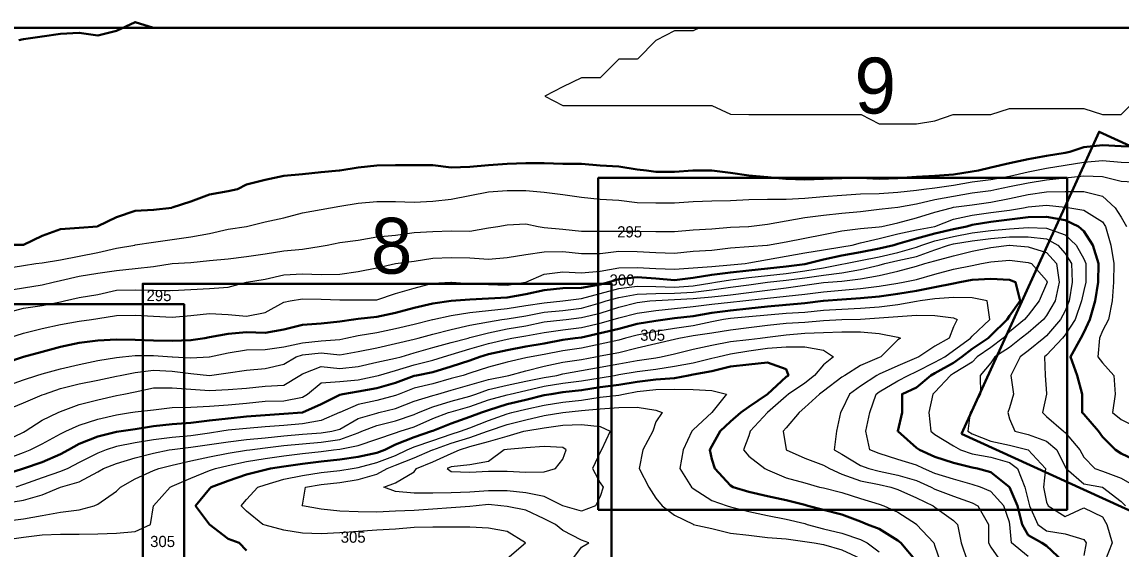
# Model space of a CAD drawing. Header units: inches. Extents: x 323 to 5487, y 274 to 1474.
# Drawn here: x 2972 to 3956, y 829 to 1301 of the extents above; entities that cross this region are included whole.
import ezdxf

# ---------------------------------------------------------------- set-up
doc = ezdxf.new("R2010")
doc.units = ezdxf.units.IN
doc.header["$MEASUREMENT"] = 0
doc.layers.add('N47E008', color=7, linetype='Continuous', lineweight=0, true_color=0x8b00a3)
doc.layers.add('Rahmen', color=7, linetype='Continuous')
doc.styles.get("Standard").update_dxf_attribs({"font": 'txt.shx', "height": 5})

msp = doc.modelspace()

# ---------------------------------------------------------------- linework, layer by layer
at = {"lineweight": 30}
for points in [[(410.2, 274.12), (5471.75, 274.12), (5487.22, 1296.25), (425.67, 1296.25)], [(3813.54, 932.9), (4195.69, 758.65), (4318.91, 1028.89), (3936.76, 1203.14)], [(3488.07, 864.87), (3908.07, 864.87), (3908.07, 1161.87), (3488.07, 1161.87)], [(3080.06, 770.15), (3500.06, 770.15), (3500.06, 1067.15), (3080.06, 1067.15)], [(2697.03, 751.87), (3117.03, 751.87), (3117.03, 1048.87), (2697.03, 1048.87)]]:
    msp.add_lwpolyline(points, close=True, dxfattribs=at)
at = {"layer": 'N47E008', "lineweight": 30}
for points in [[(3089.78, 1296.25), (3073.11, 1301.4), (3056.44, 1293.47), (3039.78, 1289.31), (3023.11, 1291.81), (3006.44, 1290.7), (2989.78, 1288.47), (2973.11, 1285.93), (2968.94, 1285.14)], [(2956.44, 1102.01), (2973.11, 1102.01), (2989.78, 1110.14), (3006.44, 1116.09), (3023.11, 1117.19), (3039.37, 1118.47), (3039.78, 1118.68), (3056.44, 1126.81), (3073.11, 1132.36), (3089.78, 1133.29), (3106.04, 1135.14), (3106.44, 1135.35), (3123.11, 1140.7), (3139.78, 1147.04), (3156.44, 1149.95), (3164.78, 1151.81), (3173.11, 1155.97), (3189.78, 1160.14), (3206.44, 1163.71), (3223.11, 1165.14), (3239.78, 1167.08), (3256.04, 1168.47), (3256.44, 1168.51), (3273.11, 1171.04), (3289.78, 1172.92), (3306.44, 1173.24), (3323.11, 1173.24), (3339.78, 1173.24), (3356.44, 1171.04), (3373.11, 1171.81), (3389.78, 1173.38), (3406.44, 1174.61), (3423.11, 1175.14), (3439.78, 1175.14), (3456.44, 1174.61), (3473.11, 1174.36), (3489.78, 1173.1), (3506.44, 1171.98), (3523.11, 1169.4), (3531.44, 1168.47), (3539.78, 1167.36), (3556.44, 1167.36), (3572.7, 1168.47), (3573.11, 1168.5), (3589.78, 1168.5), (3589.98, 1168.47), (3606.44, 1166.39), (3623.11, 1164.09), (3639.78, 1162.64), (3656.44, 1160.9), (3673.11, 1160.47), (3689.78, 1161.07), (3706.44, 1161.58), (3723.11, 1161.81), (3739.78, 1160.9), (3756.44, 1161.61), (3773.11, 1162.76), (3789.78, 1163.77), (3806.44, 1164.99), (3823.11, 1167.72), (3828.67, 1168.47), (3839.78, 1171.14), (3856.44, 1175.14), (3873.11, 1178.66), (3889.78, 1181.63), (3906.44, 1184.26), (3910.61, 1185.14), (3923.11, 1189.31), (3939.78, 1191.09), (3956.44, 1190.31), (3973.11, 1189.63)], [(3173.11, 828.47), (3166.44, 835.14), (3156.44, 838.99), (3139.78, 851.75), (3139.74, 851.81), (3127.28, 868.47), (3139.78, 883.47), (3141.29, 885.14), (3156.44, 890.89), (3173.11, 896.45), (3189.78, 900.73), (3194.54, 901.81), (3206.44, 903.7), (3223.11, 905.88), (3239.78, 907.97), (3256.44, 909.76), (3273.11, 912.27), (3289.78, 915.7), (3296.8, 918.47), (3306.44, 923.17), (3323.11, 929.7), (3338.8, 935.14), (3339.78, 935.58), (3356.44, 942.22), (3373.11, 947.93), (3383.53, 951.81), (3389.78, 954.03), (3406.44, 959.29), (3423.11, 963.37), (3439.78, 967.41), (3446.03, 968.47), (3456.44, 970.08), (3473.11, 971.87), (3489.78, 974.47), (3506.44, 976.81), (3523.11, 979.47), (3539.78, 981.32), (3556.44, 982.76), (3568.94, 985.14), (3573.11, 985.97), (3589.78, 988.84), (3606.44, 993.01), (3623.11, 994.91), (3639.78, 996.6), (3656.44, 990.7), (3658.41, 985.14), (3656.44, 983.81), (3639.8, 968.47), (3639.78, 968.46), (3623.11, 957.11), (3615.82, 951.81), (3606.44, 943.91), (3597.19, 935.14), (3589.78, 921.81), (3588.02, 918.47), (3589.78, 910.14), (3592.56, 901.81), (3606.44, 886.66), (3608.83, 885.14), (3623.11, 880.97), (3639.78, 877.14), (3656.44, 873.33), (3673.11, 869.23), (3675.89, 868.47), (3689.78, 864.85), (3706.44, 860.54), (3723.11, 854.44), (3729.36, 851.81), (3739.78, 847.84), (3756.44, 837.22), (3759.22, 835.14), (3773.11, 818.51)]]:
    msp.add_lwpolyline(points, dxfattribs=at)
at = {"layer": 'N47E008'}
for points in [[(3578.81, 1296.25), (3573.11, 1293.47), (3556.44, 1293.47), (3540.18, 1285.14), (3539.78, 1284.73), (3523.52, 1268.47), (3523.11, 1268.27), (3506.44, 1268.07), (3490.18, 1251.81), (3489.78, 1251.4), (3473.11, 1251.4), (3456.44, 1243.47), (3440.18, 1235.14), (3456.44, 1226.81), (3473.11, 1226.81), (3489.78, 1226.81), (3506.44, 1226.81), (3523.11, 1226.81), (3539.78, 1226.81), (3556.44, 1226.81), (3573.11, 1226.81), (3589.78, 1226.81), (3606.44, 1218.88), (3623.11, 1218.68), (3639.78, 1218.68), (3656.44, 1218.68), (3673.11, 1218.68), (3689.78, 1218.68), (3706.44, 1218.68), (3723.11, 1218.68), (3723.52, 1218.47), (3739.78, 1210.14), (3756.44, 1210.14), (3773.11, 1210.14), (3789.78, 1212.92), (3806.04, 1218.47), (3806.44, 1218.61), (3823.11, 1218.61), (3839.78, 1218.68), (3856.44, 1224.03), (3873.11, 1224.03), (3889.78, 1224.03), (3906.44, 1224.03), (3923.11, 1224.03), (3939.78, 1218.61), (3956.44, 1218.61), (3972.97, 1235.14)], [(2956.44, 1080.75), (2973.11, 1083.39), (2984.22, 1085.14), (2989.78, 1085.83), (3006.44, 1088.61), (3023.11, 1091.96), (3039.78, 1095.14), (3056.44, 1099.03), (3072.97, 1101.81), (3073.11, 1101.83), (3089.78, 1104.31), (3106.44, 1106.81), (3123.11, 1109.21), (3139.78, 1112.22), (3156.44, 1115.91), (3172.91, 1118.47), (3173.11, 1118.51), (3189.78, 1122.64), (3206.44, 1126.05), (3223.11, 1130.59), (3239.78, 1133.62), (3248.11, 1135.14), (3256.44, 1136.53), (3273.11, 1139.31), (3289.78, 1140.7), (3306.44, 1140.7), (3323.11, 1140.27), (3339.78, 1141.09), (3356.44, 1142.92), (3373.11, 1146.25), (3389.78, 1149.43), (3406.44, 1150.62), (3423.11, 1150.52), (3439.78, 1149.24), (3456.44, 1147.04), (3473.11, 1144.66), (3489.78, 1142.92), (3506.44, 1141.81), (3523.11, 1139.9), (3539.78, 1139.58), (3556.44, 1139.58), (3573.11, 1140.7), (3589.78, 1141.39), (3606.44, 1141.62), (3623.11, 1142.64), (3639.78, 1142.72), (3656.44, 1142.78), (3673.11, 1143.81), (3689.78, 1145.14), (3706.44, 1146.47), (3723.11, 1147.49), (3739.78, 1147.92), (3756.44, 1149.12), (3773.11, 1150.83), (3779.78, 1151.81), (3789.78, 1153.09), (3806.44, 1155.3), (3823.11, 1158.25), (3839.78, 1160.33), (3856.44, 1163.55), (3873.11, 1167.28), (3879.36, 1168.47), (3889.78, 1170.67), (3906.44, 1173.3), (3923.11, 1176.09), (3939.78, 1177.33), (3956.44, 1175.94), (3973.11, 1175.46)], [(2956.44, 1060.83), (2973.11, 1063.35), (2989.78, 1066.3), (2999.78, 1068.47), (3006.44, 1069.99), (3023.11, 1074.03), (3039.78, 1076.47), (3056.44, 1078.97), (3073.11, 1080.79), (3089.78, 1082.64), (3106.31, 1085.14), (3106.44, 1085.16), (3123.11, 1086.07), (3139.78, 1087.92), (3156.44, 1089.53), (3173.11, 1091.62), (3189.78, 1093.91), (3206.44, 1096.54), (3223.11, 1098.1), (3239.78, 1100.77), (3245.33, 1101.81), (3256.44, 1104.03), (3273.11, 1106.25), (3289.78, 1109.1), (3306.44, 1110.63), (3323.11, 1112.92), (3339.78, 1113.84), (3356.44, 1114.55), (3373.11, 1114.31), (3389.78, 1117.19), (3398.11, 1118.47), (3406.44, 1119.76), (3423.11, 1120.7), (3434.22, 1118.47), (3439.78, 1117.6), (3456.44, 1115.97), (3473.11, 1114.09), (3489.78, 1114.31), (3506.44, 1114.13), (3523.11, 1114.13), (3539.78, 1113.93), (3556.44, 1113.93), (3573.11, 1115.44), (3589.78, 1116.2), (3606.44, 1117.72), (3622.7, 1118.47), (3623.11, 1118.5), (3639.78, 1120.43), (3656.44, 1123.47), (3673.11, 1126.44), (3689.78, 1128.47), (3706.44, 1130.2), (3723.11, 1131.93), (3739.78, 1133.86), (3750.89, 1135.14), (3756.44, 1135.68), (3773.11, 1138.57), (3789.78, 1142.41), (3806.44, 1145.46), (3823.11, 1148.39), (3839.78, 1150.56), (3845.33, 1151.81), (3856.44, 1154.08), (3873.11, 1157.36), (3889.78, 1160.14), (3906.44, 1161.81), (3923.11, 1163.63), (3939.78, 1163.14), (3956.44, 1158.95), (3973.11, 1157.95)], [(2956.44, 1040.7), (2973.11, 1045.33), (2989.78, 1047.64), (3006.44, 1050.97), (3009.78, 1051.81), (3023.11, 1054.98), (3039.78, 1057.64), (3056.44, 1061.46), (3073.11, 1061.81), (3089.78, 1061.46), (3106.44, 1061.07), (3123.11, 1061.99), (3139.78, 1062.92), (3156.44, 1064.03), (3173.01, 1068.47), (3173.11, 1068.5), (3189.78, 1071.25), (3206.44, 1075.14), (3223.11, 1075.97), (3239.78, 1075.34), (3256.44, 1075.62), (3273.11, 1078), (3289.78, 1081.29), (3306.31, 1085.14), (3306.44, 1085.17), (3323.11, 1087.36), (3339.78, 1090.04), (3356.44, 1090.7), (3373.11, 1090.4), (3389.78, 1089.06), (3406.44, 1090.7), (3423.11, 1093.47), (3439.78, 1095.67), (3456.44, 1096.01), (3473.11, 1094.17), (3489.78, 1094.23), (3506.44, 1096.25), (3523.11, 1096.01), (3539.78, 1094.99), (3556.44, 1094.66), (3573.11, 1096.25), (3589.78, 1097.26), (3606.44, 1099.14), (3623.11, 1100.62), (3639.57, 1101.81), (3639.78, 1101.82), (3656.44, 1104.71), (3673.11, 1107.87), (3689.78, 1111.23), (3706.44, 1114.63), (3723.11, 1116.45), (3739.78, 1118.06), (3742.16, 1118.47), (3756.44, 1121.81), (3773.11, 1126.05), (3789.78, 1131.1), (3804.59, 1135.14), (3806.44, 1135.54), (3823.11, 1137.7), (3839.78, 1140.14), (3856.44, 1143.47), (3873.11, 1146.98), (3889.78, 1149.43), (3906.44, 1149.58), (3923.11, 1149.81), (3939.78, 1145.46), (3951.18, 1135.14), (3956.44, 1126.81), (3961.44, 1118.47)], [(2956.44, 854.58), (2973.11, 856.88), (2989.78, 859.78), (3006.44, 862.64), (3023.11, 864.77), (3036.44, 868.47), (3039.78, 869.86), (3056.44, 881.44), (3060.15, 885.14), (3073.11, 892.43), (3089.78, 900.05), (3094.54, 901.81), (3106.44, 904.68), (3123.11, 908.58), (3139.78, 912.28), (3156.44, 915.4), (3173.11, 918.08), (3175.89, 918.47), (3189.78, 920.29), (3206.44, 922.29), (3223.11, 923.92), (3239.78, 925.47), (3256.44, 927.66), (3273.11, 933.79), (3276.44, 935.14), (3289.78, 940.4), (3306.44, 944.54), (3323.11, 950.05), (3327.03, 951.81), (3339.78, 957.09), (3356.44, 962.03), (3373.11, 966.62), (3378.32, 968.47), (3389.78, 972.46), (3406.44, 976.3), (3423.11, 979.91), (3439.78, 983.25), (3450.89, 985.14), (3456.44, 986.42), (3473.11, 989.51), (3489.78, 992.46), (3506.44, 995.61), (3523.11, 998.32), (3539.78, 1000.99), (3544.54, 1001.81), (3556.44, 1004.41), (3573.11, 1008.47), (3589.78, 1012.28), (3606.44, 1015.4), (3623.11, 1017.25), (3633.11, 1018.47), (3639.78, 1019.33), (3656.44, 1021.39), (3673.11, 1022.84), (3689.78, 1023.6), (3706.44, 1024.18), (3723.11, 1024.03), (3739.78, 1022.64), (3756.44, 1019.31), (3758.83, 1018.47), (3756.44, 1016.96), (3741.29, 1001.81), (3739.78, 1001.21), (3723.11, 993.87), (3709.01, 985.14), (3706.44, 983.47), (3689.78, 971.1), (3686.21, 968.47), (3673.11, 956.25), (3667.98, 951.81), (3656.44, 938.17), (3653.88, 935.14), (3656.44, 918.68), (3656.49, 918.47), (3673.11, 910.97), (3689.78, 904.84), (3695.33, 901.81), (3706.44, 896.87), (3723.11, 890.87), (3739.78, 887.52), (3750.19, 885.14), (3756.44, 882.87), (3773.11, 875.42), (3788.26, 868.47), (3789.78, 867.28), (3806.44, 855.38), (3810.02, 851.81), (3813.31, 835.14), (3818.94, 818.47)], [(2956.44, 837.81), (2973.11, 840.27), (2989.78, 842.47), (3006.44, 843.11), (3023.11, 843.08), (3039.78, 843.47), (3056.44, 843.96), (3073.11, 845.4), (3087, 851.81), (3089.74, 868.47), (3089.78, 868.53), (3104.59, 885.14), (3106.44, 885.93), (3123.11, 893.11), (3139.78, 899.95), (3145.33, 901.81), (3156.44, 904.44), (3173.11, 908.16), (3189.78, 910.72), (3206.44, 913.17), (3223.11, 915.14), (3239.78, 917.02), (3250.89, 918.47), (3256.44, 919.15), (3273.11, 922.53), (3289.78, 927.92), (3306.44, 933.86), (3310.61, 935.14), (3323.11, 939.09), (3339.78, 946.54), (3354.06, 951.81), (3356.44, 952.56), (3373.11, 957.36), (3389.78, 963.29), (3406.44, 967.79), (3409.22, 968.47), (3423.11, 971.74), (3439.78, 975.39), (3456.44, 978.09), (3473.11, 980.38), (3489.78, 982.81), (3502.74, 985.14), (3506.44, 985.92), (3523.11, 988.63), (3539.78, 990.83), (3556.44, 993.26), (3573.11, 996.39), (3589.78, 1000.42), (3595.33, 1001.81), (3606.44, 1004.44), (3623.11, 1007.09), (3639.78, 1009.56), (3656.44, 1010.78), (3673.11, 1010.7), (3689.78, 1007.64), (3698.75, 1001.81), (3689.78, 994.52), (3681.88, 985.14), (3673.11, 978.2), (3658.53, 968.47), (3656.44, 966.62), (3639.8, 951.81), (3639.78, 951.78), (3624.22, 935.14), (3623.11, 930.97), (3618.11, 918.47), (3623.11, 912.92), (3637.4, 901.81), (3639.78, 900.62), (3656.44, 893.47), (3673.11, 888.84), (3686.44, 885.14), (3689.78, 884.35), (3706.44, 880.38), (3723.11, 875), (3739.78, 869.99), (3743.94, 868.47), (3756.44, 862.59), (3773.11, 851.83), (3773.15, 851.81), (3788.74, 835.14), (3789.78, 832.36), (3794.41, 818.47)], [(3406.44, 821.25), (3423.03, 835.14), (3406.44, 845.56), (3389.78, 848.47), (3373.11, 849.43), (3356.44, 849.18), (3339.78, 849.43), (3323.11, 848.91), (3306.44, 847.64), (3289.78, 846.47), (3273.11, 845.56), (3256.44, 844.17), (3239.78, 843.47), (3223.11, 843.84), (3206.44, 846.73), (3189.78, 851.01), (3187.69, 851.81), (3173.11, 863.47), (3168.11, 868.47), (3173.11, 874.03), (3183.11, 885.14), (3189.78, 887.29), (3206.44, 892.28), (3223.11, 895.67), (3239.78, 898.3), (3256.44, 900.1), (3267.56, 901.81), (3273.11, 902.58), (3289.78, 907.02), (3306.44, 913.51), (3317.05, 918.47), (3323.11, 921.19), (3339.78, 926.98), (3356.44, 932.53), (3364.78, 935.14), (3373.11, 938.24), (3389.78, 944.77), (3406.44, 950.67), (3410.61, 951.81), (3423.11, 954.87), (3439.78, 958.54), (3456.44, 961.07), (3473.11, 962.92), (3489.78, 965.56), (3506.44, 967.57), (3510.61, 968.47), (3523.11, 970.6), (3539.78, 972.64), (3556.44, 972.84), (3573.11, 972.36), (3589.78, 971.65), (3603.11, 968.47), (3589.8, 951.81), (3589.78, 951.78), (3573.11, 936.42), (3571.83, 935.14), (3564.22, 918.47), (3561.21, 901.81), (3571.72, 885.14), (3573.11, 883.95), (3589.78, 873.1), (3603.67, 868.47), (3606.44, 867.6), (3623.11, 863.17), (3639.78, 859.78), (3656.44, 856.47), (3673.11, 852.47), (3675.19, 851.81), (3689.78, 847.92), (3706.44, 844.03), (3723.11, 838.23), (3729.06, 835.14), (3739.78, 827.25)], [(3463.39, 818.47), (3473.11, 831.44), (3479.78, 835.14), (3473.11, 837.7), (3456.44, 846.25), (3449.78, 851.81), (3439.78, 856.81), (3423.11, 864.51), (3406.44, 867.75), (3400.89, 868.47), (3389.78, 869.45), (3378.67, 868.47), (3373.11, 867.78), (3356.44, 866.47), (3339.78, 865.39), (3323.11, 864.31), (3306.44, 863.54), (3289.78, 862.7), (3273.11, 862.92), (3256.44, 863.47), (3239.78, 865.35), (3223.11, 868.44), (3222.97, 868.47), (3223.11, 868.88), (3225.89, 885.14), (3239.78, 887.33), (3256.44, 889.41), (3273.11, 891.98), (3289.78, 896.6), (3299.04, 901.81), (3306.44, 904.64), (3323.11, 911.39), (3339.75, 918.47), (3339.78, 918.48), (3356.44, 924.36), (3373.11, 929.58), (3388.85, 935.14), (3389.78, 935.51), (3406.44, 941.2), (3423.11, 945.46), (3439.78, 949.18), (3456.38, 951.81), (3456.44, 951.82), (3473.11, 953.66), (3489.78, 955.14), (3506.44, 956.31), (3523.11, 956.75), (3539.78, 954.03), (3545.33, 951.81), (3539.78, 943.47), (3537, 935.14), (3528.11, 918.47), (3524.78, 901.81), (3533.53, 885.14), (3539.78, 875.14), (3545.33, 868.47), (3556.44, 860.14), (3573.11, 851.84), (3573.25, 851.81), (3589.78, 847.96), (3606.44, 844.03), (3623.11, 842), (3639.78, 840.14), (3656.44, 838.76), (3673.11, 836.42), (3681.44, 835.14), (3689.78, 833.75), (3706.44, 829.14), (3723.11, 821.25)]]:
    msp.add_lwpolyline(points, dxfattribs=at)
for points, elevation in [([(2959.22, 1018.47), (2973.11, 1022.86), (2989.78, 1027.2), (3006.44, 1030.59), (3023.11, 1033.62), (3034.22, 1035.14), (3039.78, 1036.02), (3056.44, 1038.84), (3073.11, 1039.06), (3089.78, 1038.08), (3106.44, 1037.1), (3123.11, 1038.84), (3139.78, 1040.4), (3156.44, 1039.53), (3173.11, 1038.27), (3189.78, 1041.55), (3206.44, 1050.62), (3212, 1051.81), (3223.11, 1053.66), (3239.78, 1053.47), (3256.44, 1052.64), (3273.11, 1052.73), (3289.78, 1052.85), (3306.44, 1058.29), (3323.11, 1063.17), (3339.78, 1067.72), (3356.04, 1068.47), (3356.44, 1068.5), (3356.65, 1068.47), (3373.11, 1067.32), (3389.78, 1066.45), (3406.44, 1065.84), (3423.04, 1068.47), (3423.11, 1068.5), (3439.78, 1075.72), (3456.44, 1077.89), (3473.11, 1076.81), (3489.78, 1078.37), (3506.44, 1081.48), (3523.11, 1081.67), (3539.78, 1080.79), (3556.44, 1080.1), (3573.11, 1081.24), (3589.78, 1082.51), (3606.44, 1084.06), (3619.78, 1085.14), (3623.11, 1085.74), (3639.78, 1088.79), (3656.44, 1091.81), (3673.11, 1094.72), (3689.78, 1097.64), (3706.44, 1100.23), (3715.7, 1101.81), (3723.11, 1103.83), (3739.78, 1107.64), (3756.44, 1111.74), (3773.11, 1115.39), (3789.74, 1118.47), (3789.78, 1118.49), (3806.44, 1124.88), (3823.11, 1128.54), (3839.78, 1130.81), (3856.44, 1133.1), (3868.94, 1135.14), (3873.11, 1136.02), (3889.78, 1137.52), (3906.44, 1135.7), (3910.61, 1135.14), (3923.11, 1132.97), (3939.78, 1122.64), (3942.68, 1118.47), (3947.35, 1101.81), (3949.9, 1085.14), (3949.65, 1068.47), (3948.47, 1051.81), (3945.33, 1035.14), (3939.78, 1025.14), (3937.11, 1018.47), (3935.61, 1001.81), (3939.78, 996.25), (3950.03, 985.14), (3951.32, 968.47), (3948.75, 951.81), (3956.44, 945.56), (3973.11, 937.36)], 294), ([(2956.44, 975.14), (2973.11, 981.17), (2985.02, 985.14), (2989.78, 986.66), (3006.44, 990.94), (3023.11, 994.86), (3039.78, 998.33), (3056.44, 1001.14), (3062, 1001.81), (3073.11, 1002.92), (3089.78, 1002.88), (3106.44, 1001.82), (3106.65, 1001.81), (3123.11, 1000.7), (3139.57, 1001.81), (3139.78, 1001.82), (3156.44, 1005.28), (3173.11, 1008.06), (3189.78, 1008.35), (3206.44, 1010.66), (3223.11, 1014.2), (3239.78, 1015.91), (3256.44, 1017.36), (3262, 1018.47), (3273.11, 1020.85), (3289.78, 1023.47), (3306.44, 1027.08), (3323.11, 1030.84), (3339.73, 1035.14), (3339.78, 1035.15), (3356.44, 1038.79), (3373.11, 1041.45), (3389.78, 1043.27), (3406.44, 1045.14), (3423.11, 1047.73), (3439.78, 1050.14), (3456.36, 1051.81), (3456.44, 1051.82), (3473.11, 1054.08), (3489.78, 1058.34), (3506.44, 1062.81), (3523.11, 1065.03), (3539.78, 1064.55), (3556.44, 1064.09), (3573.11, 1065.32), (3589.78, 1067.98), (3593.11, 1068.47), (3606.44, 1070.62), (3623.11, 1072.77), (3639.78, 1074.6), (3656.44, 1076.44), (3673.11, 1078.62), (3689.78, 1081.44), (3706.44, 1084.53), (3709.47, 1085.14), (3723.11, 1087.87), (3739.78, 1091.28), (3756.44, 1095.26), (3773.11, 1099.85), (3778.11, 1101.81), (3789.78, 1105.45), (3806.44, 1109.36), (3823.11, 1112.64), (3839.78, 1114.8), (3856.44, 1116.43), (3873.11, 1117.47), (3889.78, 1116.92), (3906.44, 1111), (3916.32, 1101.81), (3923.11, 1089.58), (3924.91, 1085.14), (3924.87, 1068.47), (3923.11, 1061.07), (3920.92, 1051.81), (3915.27, 1035.14), (3906.44, 1021.5), (3903.88, 1018.47), (3889.78, 1003.2), (3888.02, 1001.81), (3888.59, 985.14), (3889.78, 968.88), (3889.81, 968.47), (3889.78, 968.34), (3886.21, 951.81), (3889.78, 948.24), (3905.06, 935.14), (3906.44, 934.1), (3919.6, 918.47), (3923.11, 911.81), (3933.11, 901.81), (3939.78, 899.51), (3956.44, 893.11), (3970.55, 885.14)], 296), ([(2956.44, 953.56), (2973.11, 960.58), (2989.78, 967.6), (2991.86, 968.47), (3006.44, 973.33), (3023.11, 977.5), (3039.78, 980.97), (3056.44, 984.45), (3059.78, 985.14), (3073.11, 987.61), (3089.78, 989.83), (3106.44, 988.79), (3123.11, 986.81), (3139.78, 985.16), (3156.44, 987.31), (3173.11, 989.69), (3189.78, 991.2), (3206.44, 995.14), (3217.56, 1001.81), (3223.11, 1003.52), (3239.78, 1005.23), (3256.44, 1003.47), (3273.11, 1006.4), (3289.78, 1009.87), (3306.44, 1013.63), (3323.11, 1017.49), (3326.82, 1018.47), (3339.78, 1022.12), (3356.44, 1026.32), (3373.11, 1030.19), (3389.78, 1033.16), (3401.68, 1035.14), (3406.44, 1035.88), (3423.11, 1038.47), (3439.78, 1041.81), (3456.44, 1043.31), (3473.11, 1045.34), (3489.78, 1050), (3495.33, 1051.81), (3506.44, 1054.95), (3523.11, 1057.84), (3539.78, 1058.42), (3556.44, 1058.6), (3573.11, 1059.69), (3589.78, 1061.76), (3606.44, 1063.98), (3623.11, 1066.25), (3639.73, 1068.47), (3639.78, 1068.48), (3656.44, 1070.41), (3673.11, 1072.58), (3689.78, 1074.82), (3706.44, 1076.96), (3723.11, 1079.81), (3739.78, 1083.66), (3744.91, 1085.14), (3756.44, 1087.82), (3773.11, 1091.68), (3789.78, 1097.44), (3802, 1101.81), (3806.44, 1102.85), (3823.11, 1105.7), (3839.78, 1107.74), (3856.44, 1109.12), (3873.11, 1109.14), (3889.78, 1107.23), (3899.92, 1101.81), (3906.44, 1094.31), (3912.17, 1085.14), (3912.82, 1068.47), (3909.95, 1051.81), (3906.44, 1042.92), (3902.28, 1035.14), (3889.78, 1020.56), (3887.28, 1018.47), (3873.11, 1007.14), (3866.09, 1001.81), (3857.73, 985.14), (3860.02, 968.47), (3856.44, 955.97), (3855.16, 951.81), (3856.44, 946.25), (3861.21, 935.14), (3873.11, 932.36), (3889.78, 926.17), (3898.87, 918.47), (3906.44, 903.32), (3907.28, 901.81), (3923.11, 888.04), (3939.78, 885.15), (3939.81, 885.14), (3956.44, 872.18), (3960.37, 868.47)], 297), ([(2956.44, 926.32), (2973.11, 934.38), (2974.63, 935.14), (2989.78, 944.94), (3004.36, 951.81), (3006.44, 952.68), (3023.11, 958.95), (3039.78, 963.4), (3056.44, 967.08), (3063.11, 968.47), (3073.11, 970.56), (3089.78, 974.03), (3106.44, 974.03), (3123.11, 972.92), (3139.78, 971.7), (3156.44, 972.5), (3173.11, 973.83), (3189.78, 975.37), (3206.44, 976.47), (3220.89, 985.14), (3223.11, 986.59), (3239.78, 993.22), (3256.44, 991.33), (3273.11, 993.22), (3289.78, 996.9), (3306.44, 1000.49), (3311.44, 1001.81), (3323.11, 1005.24), (3339.78, 1010.14), (3356.44, 1014.63), (3371.44, 1018.47), (3373.11, 1018.92), (3389.78, 1023.24), (3406.44, 1026.81), (3423.11, 1029.47), (3439.78, 1033.2), (3456.44, 1034.79), (3459.22, 1035.14), (3473.11, 1036.84), (3489.78, 1040.94), (3506.44, 1046.12), (3523.11, 1050.29), (3534.22, 1051.81), (3539.78, 1052.3), (3556.44, 1053.12), (3573.11, 1054.06), (3589.78, 1055.54), (3606.44, 1057.36), (3623.11, 1059.31), (3639.78, 1061.29), (3656.44, 1063.41), (3673.11, 1065.91), (3689.78, 1068.15), (3693.94, 1068.47), (3706.44, 1069.38), (3723.11, 1071.47), (3739.78, 1074.4), (3756.44, 1078.3), (3773.11, 1082.76), (3780.69, 1085.14), (3789.78, 1087.52), (3806.44, 1092.08), (3823.11, 1096.25), (3839.78, 1099.72), (3856.34, 1101.81), (3856.44, 1101.81), (3856.58, 1101.81), (3873.11, 1100.14), (3889.78, 1095.02), (3898.67, 1085.14), (3901.18, 1068.47), (3897.3, 1051.81), (3889.78, 1038.84), (3887, 1035.14), (3873.11, 1023.24), (3867.05, 1018.47), (3856.44, 1010.14), (3843.48, 1001.81), (3839.78, 996.25), (3830.25, 985.14), (3830.69, 968.47), (3823.11, 954.58), (3821.44, 951.81), (3819.27, 935.14), (3823.11, 932.76), (3839.78, 926.17), (3856.44, 922.77), (3873.11, 918.49), (3873.14, 918.47), (3888.74, 901.81), (3887, 885.14), (3889.78, 871.81), (3891.17, 868.47), (3906.44, 858.82), (3923.11, 866.62), (3939.78, 858.47), (3943.7, 851.81), (3948.51, 835.14), (3942.05, 818.47)], 298), ([(2956.44, 909.89), (2973.11, 916.18), (2979.17, 918.47), (2989.78, 923.78), (3006.44, 932.87), (3010.99, 935.14), (3023.11, 940.7), (3039.78, 946.04), (3056.44, 949.95), (3068.94, 951.81), (3073.11, 952.53), (3089.78, 954.31), (3106.44, 956.35), (3123.11, 956.67), (3139.78, 957.55), (3156.44, 958.8), (3173.11, 960.39), (3189.78, 961.91), (3206.44, 962.28), (3223.11, 965.7), (3227.74, 968.47), (3239.78, 978.32), (3256.44, 979.58), (3273.11, 981.29), (3289.78, 984.7), (3291.29, 985.14), (3306.44, 989.53), (3323.11, 994.66), (3339.78, 998.82), (3349.5, 1001.81), (3356.44, 1003.94), (3373.11, 1008.95), (3389.78, 1013.55), (3406.44, 1017.68), (3410.61, 1018.47), (3423.11, 1020.6), (3439.78, 1023.51), (3456.44, 1025.92), (3473.11, 1028.05), (3489.78, 1031.88), (3501.32, 1035.14), (3506.44, 1036.66), (3523.11, 1040.82), (3539.78, 1043.29), (3556.44, 1045.07), (3573.11, 1046.7), (3589.78, 1048.78), (3606.44, 1050.64), (3617.56, 1051.81), (3623.11, 1052.36), (3639.78, 1054.11), (3656.44, 1055.97), (3673.11, 1057.9), (3689.78, 1059.98), (3706.44, 1061.28), (3723.11, 1062.92), (3739.78, 1065.06), (3756.44, 1067.72), (3761.21, 1068.47), (3773.11, 1070.85), (3789.78, 1075.83), (3806.44, 1080.09), (3823.11, 1083.58), (3831.44, 1085.14), (3839.78, 1086.7), (3856.44, 1088.37), (3873.11, 1086.25), (3876.14, 1085.14), (3889.78, 1070.14), (3890.22, 1068.47), (3889.78, 1067.08), (3882.99, 1051.81), (3873.11, 1039.11), (3870.02, 1035.14), (3856.44, 1024.03), (3850.72, 1018.47), (3839.78, 1010.14), (3827.71, 1001.81), (3823.11, 996.87), (3806.44, 986.69), (3803.67, 985.14), (3789.78, 969.99), (3787.82, 968.47), (3784.22, 951.81), (3785.93, 935.14), (3789.78, 932.36), (3806.44, 921.98), (3812.51, 918.47), (3823.11, 915.04), (3839.78, 911.91), (3856.44, 907.14), (3863.85, 901.81), (3870.34, 885.14), (3873.11, 873.24), (3874.39, 868.47), (3881.78, 851.81), (3889.78, 845.92), (3906.44, 843.22), (3923.11, 838.17), (3925.19, 835.14), (3923.11, 824.03)], 299), ([(3873.11, 823.02), (3858.3, 835.14), (3856.88, 851.81), (3856.44, 853.89), (3851.37, 868.47), (3839.78, 881.17), (3830.52, 885.14), (3823.11, 887.61), (3806.44, 892.28), (3789.78, 897.36), (3779.52, 901.81), (3773.11, 904.78), (3756.44, 909.83), (3739.78, 915.14), (3731.44, 918.47), (3727.87, 935.14), (3731.44, 951.81), (3737, 968.47), (3739.78, 970.4), (3756.44, 980.3), (3765.82, 985.14), (3773.11, 988.57), (3789.78, 997.04), (3798.47, 1001.81), (3806.44, 1007.36), (3821.72, 1018.47), (3823.11, 1020.23), (3838.85, 1035.14), (3836.44, 1051.81), (3823.11, 1054.47), (3806.44, 1054.84), (3789.78, 1053.52), (3776.44, 1051.81), (3773.11, 1051.32), (3756.44, 1048.39), (3739.78, 1046.12), (3723.11, 1044.99), (3706.44, 1044.2), (3689.78, 1043.13), (3673.11, 1041.47), (3656.44, 1040.49), (3639.78, 1039.08), (3623.11, 1037.52), (3606.44, 1036.02), (3600.19, 1035.14), (3589.78, 1033.16), (3573.11, 1029.58), (3556.44, 1026.99), (3539.78, 1024.53), (3523.11, 1021.25), (3512.51, 1018.47), (3506.44, 1016.72), (3489.78, 1013.06), (3473.11, 1009.35), (3456.44, 1007.23), (3439.78, 1003.79), (3427.87, 1001.81), (3423.11, 1000.88), (3406.44, 996.9), (3389.78, 992.49), (3373.11, 986.99), (3367.05, 985.14), (3356.44, 982.22), (3339.78, 977.64), (3323.11, 973.74), (3309.78, 968.47), (3306.44, 967.08), (3289.78, 962.62), (3273.11, 958.95), (3256.44, 951.82), (3256.42, 951.81), (3239.78, 944.86), (3223.11, 941.89), (3206.44, 940.42), (3189.78, 938.99), (3173.11, 937.7), (3156.44, 935.99), (3150.89, 935.14), (3139.78, 933.51), (3123.11, 931.08), (3106.44, 929.58), (3089.78, 927.48), (3073.11, 924.66), (3056.44, 921.6), (3047.35, 918.47), (3039.78, 915.39), (3023.11, 907.14), (3012.85, 901.81), (3006.44, 899.03), (2989.78, 893.47), (2973.11, 887.44), (2966.44, 885.14)], 301), ([(2956.44, 870.79), (2973.11, 873.47), (2989.78, 878.32), (3006.4, 885.14), (3006.44, 885.15), (3023.11, 890), (3039.78, 898.87), (3044.78, 901.81), (3056.44, 906.29), (3073.11, 911.33), (3089.78, 915.5), (3103.67, 918.47), (3106.44, 918.9), (3123.11, 920.91), (3139.78, 923.35), (3156.44, 925.79), (3173.11, 927.78), (3189.78, 929.34), (3206.44, 930.97), (3223.11, 932.42), (3239.78, 933.81), (3249.3, 935.14), (3256.44, 936.93), (3273.11, 946.6), (3289.78, 951.37), (3291.63, 951.81), (3306.44, 955.51), (3323.11, 962.1), (3339.78, 967.25), (3344.32, 968.47), (3356.44, 971.81), (3373.11, 976.6), (3389.78, 981.52), (3406.44, 984.8), (3408.11, 985.14), (3423.11, 989.31), (3439.78, 993.26), (3456.44, 997.11), (3473.11, 999.43), (3485.61, 1001.81), (3489.78, 1002.64), (3506.44, 1005.75), (3523.11, 1009.65), (3539.78, 1013.79), (3556.44, 1017.43), (3560.15, 1018.47), (3573.11, 1020.9), (3589.78, 1023.24), (3606.44, 1025.97), (3623.11, 1027.88), (3639.78, 1030.01), (3656.44, 1031.81), (3673.11, 1032.76), (3689.78, 1034.29), (3706.24, 1035.14), (3706.44, 1035.15), (3723.11, 1035.52), (3739.78, 1036.66), (3756.44, 1037.7), (3773.11, 1039.06), (3789.78, 1038.84), (3806.44, 1036.73), (3809.78, 1035.14), (3806.44, 1028.47), (3802.6, 1018.47), (3789.78, 1011.23), (3775.33, 1001.81), (3773.11, 1000.83), (3756.44, 993.74), (3739.78, 986.33), (3737.69, 985.14), (3723.11, 975.42), (3713.31, 968.47), (3706.44, 953.89), (3705.06, 951.81), (3701.44, 935.14), (3699.5, 918.47), (3706.44, 914.69), (3723.11, 904.58), (3730.52, 901.81), (3739.78, 899.43), (3756.44, 895.92), (3773.11, 891.05), (3786.21, 885.14), (3789.78, 883.29), (3806.44, 877.12), (3823.11, 871.14), (3828.24, 868.47), (3837.69, 851.81), (3837.82, 835.14), (3839.78, 831.44), (3848.75, 818.47)], 302)]:
    msp.add_lwpolyline(points, dxfattribs=dict(at, elevation=elevation))
at = {"layer": 'N47E008', "lineweight": 30}
for points, elevation in [([(2956.44, 995.97), (2973.05, 1001.81), (2973.11, 1001.83), (2989.78, 1006.19), (3006.44, 1010.58), (3023.11, 1014.31), (3039.78, 1016.3), (3056.44, 1017.19), (3073.11, 1016.81), (3089.78, 1016.32), (3106.44, 1016.18), (3123.11, 1016.55), (3135.61, 1018.47), (3139.78, 1019.31), (3156.44, 1022.32), (3173.11, 1023.68), (3189.78, 1023.24), (3206.44, 1026.05), (3223.11, 1030.38), (3239.78, 1031.67), (3256.44, 1033.22), (3268.94, 1035.14), (3273.11, 1035.81), (3289.78, 1037.52), (3306.44, 1041.09), (3323.11, 1045.63), (3339.78, 1049.51), (3356.34, 1051.81), (3356.44, 1051.82), (3373.11, 1052.96), (3389.78, 1053.83), (3406.44, 1054.88), (3423.11, 1057.79), (3439.78, 1061.33), (3456.44, 1063.07), (3473.11, 1063.55), (3489.78, 1066.51), (3497.47, 1068.47), (3506.44, 1071.32), (3523.11, 1072.99), (3539.78, 1071.73), (3556.44, 1070.41), (3573.11, 1072.37), (3589.78, 1075.2), (3606.44, 1077.34), (3623.11, 1079.08), (3639.78, 1080.73), (3656.44, 1082.48), (3673.11, 1084.66), (3675.68, 1085.14), (3689.78, 1088.96), (3706.44, 1092.37), (3723.11, 1095.44), (3739.78, 1098.59), (3752.87, 1101.81), (3756.44, 1102.87), (3773.11, 1107.67), (3789.78, 1111.97), (3806.44, 1115.87), (3818.35, 1118.47), (3823.11, 1119.86), (3839.78, 1122.47), (3856.44, 1124.6), (3873.11, 1126.62), (3889.78, 1127.01), (3906.44, 1124.03), (3918.21, 1118.47), (3923.11, 1114.09), (3931.16, 1101.81), (3936.17, 1085.14), (3935.83, 1068.47), (3933.21, 1051.81), (3928.47, 1035.14), (3923.11, 1023.6), (3920.44, 1018.47), (3911.07, 1001.81), (3917.16, 985.14), (3921.72, 968.47), (3921.6, 951.81), (3923.11, 950.42), (3936.21, 935.14), (3939.78, 930.14), (3951.44, 918.47), (3956.44, 915.35), (3973.11, 907.36)], 295), ([(2956.44, 896.45), (2973.07, 901.81), (2973.11, 901.82), (2989.78, 907.36), (3006.44, 914.63), (3013.59, 918.47), (3023.11, 923.81), (3039.78, 930.38), (3056.44, 934.62), (3060.61, 935.14), (3073.11, 936.99), (3089.78, 939.58), (3106.44, 941.59), (3123.11, 942.72), (3139.78, 944.86), (3156.44, 946.68), (3173.11, 948.39), (3189.78, 949.67), (3206.44, 950.59), (3222.97, 951.81), (3223.11, 951.82), (3239.78, 959.38), (3256.44, 967.83), (3259.22, 968.47), (3273.11, 970.61), (3289.78, 973.74), (3306.44, 978.38), (3323.11, 984.7), (3325.19, 985.14), (3339.78, 988.13), (3356.44, 993.03), (3373.11, 998.57), (3382.09, 1001.81), (3389.78, 1004.08), (3406.44, 1007.76), (3423.11, 1010.93), (3439.78, 1013.71), (3456.44, 1016.92), (3467.56, 1018.47), (3473.11, 1019.18), (3489.78, 1022.82), (3506.44, 1026.81), (3523.11, 1031.17), (3539.78, 1034), (3548.11, 1035.14), (3556.44, 1036.2), (3573.11, 1038.2), (3589.78, 1041.2), (3606.44, 1043.33), (3623.11, 1044.96), (3639.78, 1046.66), (3656.44, 1048.35), (3673.11, 1049.81), (3689.71, 1051.81), (3689.78, 1051.81), (3706.44, 1053.11), (3723.11, 1054.24), (3739.78, 1055.59), (3756.44, 1058.25), (3773.11, 1060.9), (3789.78, 1064.2), (3806.44, 1067.46), (3812, 1068.47), (3823.11, 1070.56), (3839.78, 1071.56), (3856.44, 1070.75), (3862, 1068.47), (3865.97, 1051.81), (3856.44, 1038.47), (3854.59, 1035.14), (3839.78, 1020.85), (3837.31, 1018.47), (3823.11, 1008.89), (3813.97, 1001.81), (3806.44, 996.38), (3789.78, 987.12), (3786.15, 985.14), (3773.11, 974.43), (3760.29, 968.47), (3760.37, 951.81), (3756.47, 935.14), (3773.11, 920.43), (3775.89, 918.47), (3789.78, 912.3), (3806.44, 906.81), (3823.11, 902.79), (3827.87, 901.81), (3839.78, 898.47), (3856.44, 885.16), (3856.46, 885.14), (3863.76, 868.47), (3867.85, 851.81), (3873.11, 842.28), (3885.61, 835.14), (3889.78, 832.51), (3904.59, 818.47)], 300)]:
    msp.add_lwpolyline(points, dxfattribs=dict(at, elevation=elevation))
at = {"layer": 'N47E008'}
for points in [[(3485.61, 868.47), (3473.11, 863.47), (3456.44, 868.45), (3456.41, 868.47), (3439.78, 876.81), (3423.11, 879.97), (3406.44, 881.81), (3389.78, 881.71), (3373.11, 880.59), (3356.44, 879.93), (3339.78, 879.58), (3323.11, 879.58), (3306.44, 881.35), (3296.03, 885.14), (3306.44, 888.93), (3323.11, 898.78), (3325.19, 901.81), (3339.78, 907.79), (3356.44, 915.14), (3363.74, 918.47), (3373.11, 921.41), (3389.78, 926.05), (3406.44, 930.85), (3421.44, 935.14), (3423.11, 935.54), (3439.78, 938.21), (3456.44, 940.55), (3473.11, 941.05), (3489.78, 939.49), (3498.87, 935.14), (3491.06, 918.47), (3489.78, 916.39), (3482.92, 901.81), (3489.78, 888.84), (3492.56, 885.14), (3489.78, 876.81)], [(3439.78, 898.87), (3449.78, 901.81), (3456.44, 910.14), (3459.47, 918.47), (3456.44, 920.7), (3439.78, 921.5), (3423.11, 920.33), (3406.44, 918.95), (3403.67, 918.47), (3389.78, 908.06), (3373.11, 905.14), (3356.44, 903.24), (3352.87, 901.81), (3356.44, 899.03), (3373.11, 898.47), (3389.78, 899.43), (3406.44, 899.53), (3423.11, 898.47)]]:
    msp.add_lwpolyline(points, close=True, dxfattribs=at)

# ---------------------------------------------------------------- texts
at = {"layer": 'Rahmen', "char_height": 50, "attachment_point": 1}
for s, insert in [(' {\\fMangal|b0|i0|c0|p18;9}', (3673.11, 1269.5)), (' {\\fMangal|b0|i0|c0|p18;8}', (3239.78, 1126.16)), (' {\\fMangal|b0|i0|c0|p18;\\H0.2x;295}', (3460.47, 1118.62)), (' {\\fMangal|b0|i0|c0|p18;\\H0.2x;300}', (3453.64, 1075.51)), (' {\\fMangal|b0|i0|c0|p18;\\H0.2x;295}', (3038.84, 1061.57)), (' {\\fMangal|b0|i0|c0|p18;\\H0.2x;305}', (3481.11, 1026.11)), (' {\\fMangal|b0|i0|c0|p18;\\H0.2x;305}', (3042.07, 841.49)), (' {\\fMangal|b0|i0|c0|p18;\\H0.2x;305}', (3212.81, 845.37))]:
    msp.add_mtext_dynamic_manual_height_columns(s, width=423.0624, gutter_width=1, heights=[0], dxfattribs=dict(at, insert=insert))

doc.saveas('drawing.dxf')
